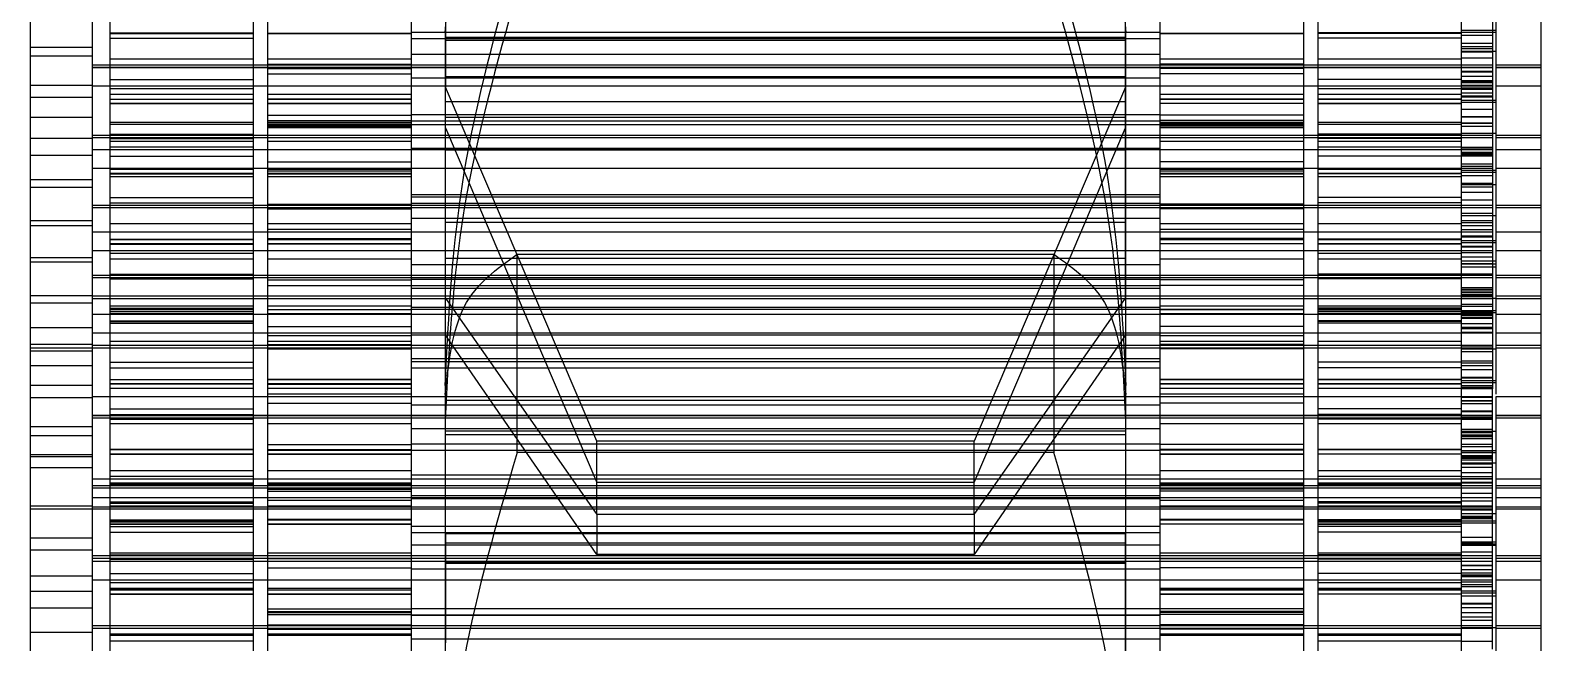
# Model space of a CAD drawing. Header units: metres. Extents: x 0 to 63075, y 0 to 44550.
# Drawn here: x 37252.03 to 37268.03, y 17367.17 to 17373.66 of the extents above; entities that cross this region are included whole.
import ezdxf

# ---------------------------------------------------------------- set-up
doc = ezdxf.new("R2010")
doc.units = ezdxf.units.M
doc.header["$LTSCALE"] = 75
doc.linetypes.add('HIDDEN2', pattern=[4.7625, 3.175, -1.5875])
doc.layers.add('SDM', color=7, linetype='Continuous')
doc.layers.add('ST1', color=7, linetype='HIDDEN2')

# ---------------------------------------------------------------- blocks, each defined once
blk = doc.blocks.new('A$C542b401d')
at = {"layer": 'ST1'}
for p, q in [((75.511, 1437.55), (75.511, 1429.724)), ((75.843, 1434.456), (75.843, 1430.542)), ((77.363, 1434.456), (77.363, 1430.542)), ((77.515, 1434.427), (77.515, 1426.601)), ((79.035, 1434.427), (79.035, 1426.601)), ((86.965, 1434.502), (86.965, 1426.601)), ((88.485, 1434.427), (88.485, 1426.601)), ((88.637, 1434.456), (88.637, 1430.542)), ((90.157, 1434.456), (90.157, 1430.542)), ((75.474, 1430.676), (75.474, 1434.366)), ((79.4, 1432.919), (79.4, 1434.033)), ((86.6, 1434.033), (86.6, 1432.919)), ((90.341, 1430.122), (90.341, 1433.999)), ((91, 1433.999), (91, 1430.122)), ((75, 1433.658), (75, 1430.676)), ((75.474, 1433.52), (75.843, 1433.52)), ((75.843, 1433.502), (75.474, 1433.502)), ((75.511, 1433.465), (75.843, 1433.465)), ((75.843, 1433.495), (77.363, 1433.495)), ((77.363, 1433.491), (75.843, 1433.491)), ((75.843, 1433.487), (77.363, 1433.487)), ((79.035, 1433.491), (77.515, 1433.491)), ((77.515, 1433.483), (79.035, 1433.483)), ((86.965, 1433.501), (79.035, 1433.501)), ((79.395, 1429.391), (79.395, 1433.495)), ((86.605, 1433.449), (79.395, 1433.449)), ((86.605, 1433.495), (86.605, 1429.391)), ((88.485, 1433.491), (86.965, 1433.491)), ((86.965, 1433.483), (88.485, 1433.483)), ((90.157, 1433.495), (88.637, 1433.495)), ((90.157, 1433.491), (88.637, 1433.491)), ((90.157, 1433.487), (88.637, 1433.487)), ((75.474, 1433.298), (75.843, 1433.298)), ((75.843, 1433.385), (75.511, 1433.385)), ((75.511, 1433.344), (75.843, 1433.344)), ((75.843, 1433.327), (75.511, 1433.327)), ((75.511, 1433.289), (75.843, 1433.289)), ((75.843, 1433.436), (77.363, 1433.436)), ((79.035, 1433.43), (86.965, 1433.43)), ((86.605, 1433.417), (79.395, 1433.417)), ((90.157, 1433.436), (88.637, 1433.436)), ((90.341, 1433.34), (91, 1433.34)), ((75, 1433.151), (75.474, 1433.151)), ((75.474, 1433.13), (75, 1433.13)), ((75.474, 1433.128), (75, 1433.128)), ((75.511, 1433.225), (75.843, 1433.225)), ((75.511, 1433.151), (77.363, 1433.151)), ((77.363, 1433.13), (75.511, 1433.13)), ((77.363, 1433.128), (75.511, 1433.128)), ((75.843, 1433.214), (77.363, 1433.214)), ((75.843, 1433.151), (90.341, 1433.151)), ((90.341, 1433.13), (75.843, 1433.13)), ((90.341, 1433.128), (75.843, 1433.128)), ((77.515, 1433.214), (79.035, 1433.214)), ((77.515, 1433.163), (79.035, 1433.163)), ((77.515, 1433.155), (79.035, 1433.155)), ((77.515, 1433.151), (79.035, 1433.151)), ((79.035, 1433.13), (77.515, 1433.13)), ((79.035, 1433.128), (77.515, 1433.128)), ((79.035, 1433.263), (86.965, 1433.263)), ((79.035, 1433.151), (86.965, 1433.151)), ((86.965, 1433.13), (79.035, 1433.13)), ((86.965, 1433.128), (79.035, 1433.128)), ((86.965, 1433.214), (88.485, 1433.214)), ((88.485, 1433.163), (86.965, 1433.163)), ((86.965, 1433.155), (88.485, 1433.155)), ((86.965, 1433.151), (88.485, 1433.151)), ((88.485, 1433.13), (86.965, 1433.13)), ((88.485, 1433.128), (86.965, 1433.128)), ((88.637, 1433.214), (90.157, 1433.214)), ((88.637, 1433.151), (90.157, 1433.151)), ((90.157, 1433.13), (88.637, 1433.13)), ((90.157, 1433.128), (88.637, 1433.128)), ((90.341, 1433.247), (91, 1433.247)), ((75.511, 1433.085), (75.843, 1433.085)), ((75.511, 1433.079), (75.843, 1433.079)), ((75.511, 1433.03), (75.843, 1433.03)), ((75.843, 1432.99), (75.511, 1432.99)), ((75.511, 1432.974), (75.843, 1432.974)), ((75.511, 1432.966), (75.843, 1432.966)), ((75.843, 1433), (77.363, 1433)), ((77.515, 1433.116), (79.035, 1433.116)), ((77.515, 1433.059), (79.035, 1433.059)), ((86.965, 1433.016), (79.035, 1433.016)), ((79.395, 1433.027), (86.605, 1433.027)), ((88.485, 1433.116), (86.965, 1433.116)), ((88.485, 1433.059), (86.965, 1433.059)), ((90.157, 1433), (88.637, 1433)), ((75, 1432.929), (75.474, 1432.929)), ((75.511, 1432.935), (75.843, 1432.935)), ((75.511, 1432.929), (75.843, 1432.929)), ((75.511, 1432.929), (77.363, 1432.929)), ((75.511, 1432.908), (75.843, 1432.908)), ((75.511, 1432.894), (75.843, 1432.894)), ((75.511, 1432.854), (75.843, 1432.854)), ((75.511, 1432.822), (75.843, 1432.822)), ((75.511, 1432.814), (75.843, 1432.814)), ((75.843, 1432.929), (90.341, 1432.929)), ((77.363, 1432.904), (75.843, 1432.904)), ((77.363, 1432.845), (75.843, 1432.845)), ((77.515, 1432.929), (79.035, 1432.929)), ((79.035, 1432.845), (77.515, 1432.845)), ((79.035, 1432.929), (86.965, 1432.929)), ((79.4, 1432.919), (81, 1429.169)), ((79.4, 1430.682), (79.4, 1432.919)), ((85, 1429.169), (86.6, 1432.919)), ((86.6, 1430.682), (86.6, 1432.919)), ((86.965, 1432.929), (88.485, 1432.929)), ((88.485, 1432.845), (86.965, 1432.845)), ((88.637, 1432.929), (90.157, 1432.929)), ((90.157, 1432.904), (88.637, 1432.904)), ((90.157, 1432.845), (88.637, 1432.845)), ((91, 1432.939), (90.341, 1432.939)), ((91, 1432.812), (90.341, 1432.812)), ((75.474, 1432.777), (75.843, 1432.777)), ((75.843, 1432.761), (75.474, 1432.761)), ((75.843, 1432.759), (75.474, 1432.759)), ((75.511, 1432.683), (75.843, 1432.683)), ((75.511, 1432.682), (75.843, 1432.682)), ((75.843, 1432.792), (77.363, 1432.792)), ((75.843, 1432.788), (77.363, 1432.788)), ((77.363, 1432.748), (75.843, 1432.748)), ((75.843, 1432.741), (77.363, 1432.741)), ((79.035, 1432.796), (77.515, 1432.796)), ((77.515, 1432.788), (79.035, 1432.788)), ((79.035, 1432.748), (77.515, 1432.748)), ((77.515, 1432.744), (79.035, 1432.744)), ((79.395, 1432.762), (86.605, 1432.762)), ((88.485, 1432.796), (86.965, 1432.796)), ((86.965, 1432.788), (88.485, 1432.788)), ((88.485, 1432.748), (86.965, 1432.748)), ((88.485, 1432.744), (86.965, 1432.744)), ((90.157, 1432.792), (88.637, 1432.792)), ((88.637, 1432.788), (90.157, 1432.788)), ((90.157, 1432.748), (88.637, 1432.748)), ((88.637, 1432.741), (90.157, 1432.741)), ((75.843, 1432.608), (75.511, 1432.608)), ((75.511, 1432.602), (75.843, 1432.602)), ((75.511, 1432.536), (75.843, 1432.536)), ((75.511, 1432.533), (75.843, 1432.533)), ((75.843, 1432.504), (75.511, 1432.504)), ((77.363, 1432.548), (75.843, 1432.548)), ((77.363, 1432.526), (75.843, 1432.526)), ((77.515, 1432.623), (79.035, 1432.623)), ((77.515, 1432.564), (79.035, 1432.564)), ((79.035, 1432.548), (77.515, 1432.548)), ((77.515, 1432.529), (79.035, 1432.529)), ((79.035, 1432.526), (77.515, 1432.526)), ((77.515, 1432.509), (79.035, 1432.509)), ((77.515, 1432.507), (79.035, 1432.507)), ((77.515, 1432.487), (79.035, 1432.487)), ((86.965, 1432.629), (79.035, 1432.629)), ((79.035, 1432.558), (86.965, 1432.558)), ((79.035, 1432.521), (86.965, 1432.521)), ((86.6, 1432.602), (79.4, 1432.602)), ((81, 1428.73), (79.4, 1432.486)), ((86.6, 1432.486), (85, 1428.73)), ((88.485, 1432.623), (86.965, 1432.623)), ((88.485, 1432.564), (86.965, 1432.564)), ((88.485, 1432.548), (86.965, 1432.548)), ((88.485, 1432.529), (86.965, 1432.529)), ((88.485, 1432.526), (86.965, 1432.526)), ((86.965, 1432.509), (88.485, 1432.509)), ((88.485, 1432.507), (86.965, 1432.507)), ((86.965, 1432.487), (88.485, 1432.487)), ((90.157, 1432.548), (88.637, 1432.548)), ((90.157, 1432.526), (88.637, 1432.526)), ((90.341, 1432.597), (91, 1432.597)), ((75, 1432.408), (75.474, 1432.408)), ((75.474, 1432.386), (75, 1432.386)), ((75.474, 1432.426), (75.843, 1432.426)), ((75.511, 1432.408), (77.363, 1432.408)), ((77.363, 1432.386), (75.511, 1432.386)), ((75.843, 1432.421), (77.363, 1432.421)), ((75.843, 1432.408), (90.341, 1432.408)), ((90.341, 1432.386), (75.843, 1432.386)), ((75.843, 1432.373), (77.363, 1432.373)), ((75.843, 1432.342), (77.363, 1432.342)), ((77.515, 1432.408), (79.035, 1432.408)), ((79.035, 1432.386), (77.515, 1432.386)), ((77.515, 1432.342), (79.035, 1432.342)), ((79.035, 1432.408), (86.965, 1432.408)), ((86.965, 1432.386), (79.035, 1432.386)), ((86.965, 1432.408), (88.485, 1432.408)), ((88.485, 1432.386), (86.965, 1432.386)), ((86.965, 1432.342), (88.485, 1432.342)), ((90.157, 1432.421), (88.637, 1432.421)), ((88.637, 1432.408), (90.157, 1432.408)), ((90.157, 1432.386), (88.637, 1432.386)), ((90.157, 1432.373), (88.637, 1432.373)), ((88.637, 1432.342), (90.157, 1432.342)), ((90.341, 1432.375), (91, 1432.375)), ((75.474, 1432.258), (75, 1432.258)), ((75.511, 1432.279), (75.843, 1432.279)), ((75.511, 1432.261), (75.843, 1432.261)), ((75.511, 1432.258), (75.843, 1432.258)), ((77.363, 1432.258), (75.511, 1432.258)), ((75.511, 1432.226), (75.843, 1432.226)), ((75.843, 1432.221), (75.511, 1432.221)), ((75.511, 1432.213), (75.843, 1432.213)), ((75.511, 1432.203), (75.843, 1432.203)), ((75.511, 1432.192), (75.843, 1432.192)), ((75.511, 1432.186), (75.843, 1432.186)), ((75.843, 1432.283), (77.363, 1432.283)), ((90.341, 1432.258), (75.843, 1432.258)), ((75.843, 1432.187), (77.363, 1432.187)), ((79.035, 1432.258), (77.515, 1432.258)), ((86.965, 1432.273), (79.035, 1432.273)), ((86.965, 1432.258), (79.035, 1432.258)), ((86.6, 1432.254), (79.4, 1432.254)), ((88.485, 1432.258), (86.965, 1432.258)), ((88.637, 1432.283), (90.157, 1432.283)), ((90.157, 1432.258), (88.637, 1432.258)), ((90.157, 1432.187), (88.637, 1432.187)), ((91, 1432.197), (90.341, 1432.197)), ((75, 1432.057), (75.474, 1432.057)), ((75.474, 1432.035), (75.843, 1432.035)), ((75.843, 1432.017), (75.474, 1432.017)), ((75.511, 1432.102), (75.843, 1432.102)), ((75.511, 1432.102), (75.843, 1432.102)), ((75.511, 1432.079), (75.843, 1432.079)), ((75.511, 1432.057), (77.363, 1432.057)), ((75.843, 1432.057), (90.341, 1432.057)), ((77.363, 1432.053), (75.843, 1432.053)), ((75.843, 1432.046), (77.363, 1432.046)), ((77.363, 1432.006), (75.843, 1432.006)), ((75.843, 1432.002), (77.363, 1432.002)), ((77.515, 1432.128), (79.035, 1432.128)), ((77.515, 1432.057), (79.035, 1432.057)), ((77.515, 1432.05), (79.035, 1432.05)), ((77.515, 1432.046), (79.035, 1432.046)), ((79.035, 1432.032), (77.515, 1432.032)), ((79.035, 1432.006), (77.515, 1432.006)), ((79.035, 1432.057), (86.965, 1432.057)), ((88.485, 1432.128), (86.965, 1432.128)), ((86.965, 1432.057), (88.485, 1432.057)), ((88.485, 1432.05), (86.965, 1432.05)), ((86.965, 1432.046), (88.485, 1432.046)), ((88.485, 1432.032), (86.965, 1432.032)), ((88.485, 1432.006), (86.965, 1432.006)), ((88.637, 1432.057), (90.157, 1432.057)), ((90.157, 1432.053), (88.637, 1432.053)), ((88.637, 1432.046), (90.157, 1432.046)), ((90.157, 1432.006), (88.637, 1432.006)), ((90.157, 1432.002), (88.637, 1432.002)), ((75.843, 1431.889), (75.474, 1431.889)), ((75.511, 1431.98), (75.843, 1431.98)), ((75.843, 1431.9), (75.511, 1431.9)), ((75.511, 1431.86), (75.843, 1431.86)), ((75.511, 1431.859), (75.843, 1431.859)), ((77.363, 1431.973), (75.843, 1431.973)), ((77.515, 1431.998), (79.035, 1431.998)), ((79.035, 1431.973), (77.515, 1431.973)), ((86.965, 1431.998), (88.485, 1431.998)), ((88.485, 1431.973), (86.965, 1431.973)), ((90.157, 1431.973), (88.637, 1431.973)), ((91, 1431.94), (90.341, 1431.94)), ((90.341, 1431.855), (91, 1431.855)), ((75.511, 1431.804), (75.843, 1431.804)), ((75.511, 1431.72), (75.843, 1431.72)), ((75.843, 1431.751), (77.363, 1431.751)), ((75.843, 1431.692), (77.363, 1431.692)), ((79.035, 1431.778), (86.965, 1431.778)), ((86.965, 1431.757), (79.035, 1431.757)), ((79.035, 1431.686), (86.965, 1431.686)), ((90.157, 1431.751), (88.637, 1431.751)), ((90.157, 1431.692), (88.637, 1431.692)), ((75, 1431.666), (75.474, 1431.666)), ((75.474, 1431.643), (75, 1431.643)), ((75.474, 1431.554), (75.843, 1431.554)), ((75.511, 1431.666), (77.363, 1431.666)), ((77.363, 1431.643), (75.511, 1431.643)), ((75.843, 1431.583), (75.511, 1431.583)), ((75.843, 1431.666), (90.341, 1431.666)), ((90.341, 1431.643), (75.843, 1431.643)), ((77.515, 1431.678), (79.035, 1431.678)), ((77.515, 1431.666), (79.035, 1431.666)), ((79.035, 1431.643), (77.515, 1431.643)), ((77.515, 1431.631), (79.035, 1431.631)), ((79.035, 1431.666), (86.965, 1431.666)), ((86.965, 1431.643), (79.035, 1431.643)), ((86.965, 1431.531), (79.035, 1431.531)), ((88.485, 1431.678), (86.965, 1431.678)), ((86.965, 1431.666), (88.485, 1431.666)), ((88.485, 1431.643), (86.965, 1431.643)), ((88.485, 1431.631), (86.965, 1431.631)), ((88.637, 1431.666), (90.157, 1431.666)), ((90.157, 1431.643), (88.637, 1431.643)), ((75.474, 1431.386), (75, 1431.386)), ((75.843, 1431.505), (75.511, 1431.505)), ((75.511, 1431.481), (75.843, 1431.481)), ((75.511, 1431.45), (75.843, 1431.45)), ((75.511, 1431.409), (75.843, 1431.409)), ((77.363, 1431.386), (75.511, 1431.386)), ((75.843, 1431.47), (77.363, 1431.47)), ((90.341, 1431.386), (75.843, 1431.386)), ((77.515, 1431.47), (79.035, 1431.47)), ((77.515, 1431.41), (79.035, 1431.41)), ((79.035, 1431.386), (77.515, 1431.386)), ((86.965, 1431.386), (79.035, 1431.386)), ((79.4, 1431.485), (86.6, 1431.485)), ((86.965, 1431.47), (88.485, 1431.47)), ((86.965, 1431.41), (88.485, 1431.41)), ((88.485, 1431.386), (86.965, 1431.386)), ((88.637, 1431.47), (90.157, 1431.47)), ((90.157, 1431.386), (88.637, 1431.386)), ((90.341, 1431.503), (91, 1431.503)), ((91, 1431.454), (90.341, 1431.454)), ((75.474, 1431.292), (75.843, 1431.292)), ((75.843, 1431.274), (75.474, 1431.274)), ((75.511, 1431.341), (75.843, 1431.341)), ((75.511, 1431.335), (75.843, 1431.335)), ((75.511, 1431.329), (75.843, 1431.329)), ((75.511, 1431.23), (75.843, 1431.23)), ((75.511, 1431.222), (75.843, 1431.222)), ((75.843, 1431.307), (77.363, 1431.307)), ((75.843, 1431.303), (77.363, 1431.303)), ((77.363, 1431.263), (75.843, 1431.263)), ((75.843, 1431.256), (77.363, 1431.256)), ((75.843, 1431.255), (77.363, 1431.255)), ((77.515, 1431.315), (79.035, 1431.315)), ((79.035, 1431.311), (77.515, 1431.311)), ((77.515, 1431.303), (79.035, 1431.303)), ((79.035, 1431.263), (77.515, 1431.263)), ((77.515, 1431.259), (79.035, 1431.259)), ((88.485, 1431.315), (86.965, 1431.315)), ((88.485, 1431.311), (86.965, 1431.311)), ((86.965, 1431.303), (88.485, 1431.303)), ((88.485, 1431.263), (86.965, 1431.263)), ((88.485, 1431.259), (86.965, 1431.259)), ((90.157, 1431.307), (88.637, 1431.307)), ((88.637, 1431.303), (90.157, 1431.303)), ((90.157, 1431.263), (88.637, 1431.263)), ((88.637, 1431.256), (90.157, 1431.256)), ((90.157, 1431.255), (88.637, 1431.255)), ((75, 1431.185), (75.474, 1431.185)), ((75.474, 1431.075), (75.843, 1431.075)), ((75.474, 1431.045), (75.843, 1431.045)), ((75.511, 1431.185), (75.843, 1431.185)), ((75.511, 1431.185), (77.363, 1431.185)), ((75.511, 1431.164), (75.843, 1431.164)), ((75.843, 1431.123), (75.511, 1431.123)), ((75.511, 1431.117), (75.843, 1431.117)), ((75.511, 1431.048), (75.843, 1431.048)), ((75.843, 1431.185), (90.341, 1431.185)), ((77.363, 1431.16), (75.843, 1431.16)), ((77.363, 1431.101), (75.843, 1431.101)), ((77.515, 1431.185), (79.035, 1431.185)), ((79.035, 1431.101), (77.515, 1431.101)), ((79.035, 1431.185), (86.965, 1431.185)), ((79.4, 1431.105), (86.6, 1431.105)), ((80.157, 1431.148), (80.157, 1429.047)), ((85.843, 1431.148), (80.157, 1431.148)), ((85.843, 1429.047), (85.843, 1431.148)), ((86.965, 1431.185), (88.485, 1431.185)), ((88.485, 1431.101), (86.965, 1431.101)), ((88.637, 1431.185), (90.157, 1431.185)), ((90.157, 1431.16), (88.637, 1431.16)), ((90.157, 1431.101), (88.637, 1431.101)), ((90.341, 1431.112), (91, 1431.112)), ((91, 1431.068), (90.341, 1431.068)), ((75, 1430.923), (75.474, 1430.923)), ((75.474, 1430.901), (75, 1430.901)), ((75.843, 1431.017), (75.474, 1431.017)), ((75.511, 1430.939), (75.843, 1430.939)), ((75.511, 1430.938), (75.843, 1430.938)), ((75.511, 1430.923), (77.363, 1430.923)), ((77.363, 1430.901), (75.511, 1430.901)), ((75.843, 1430.936), (77.363, 1430.936)), ((75.843, 1430.923), (90.341, 1430.923)), ((90.341, 1430.901), (75.843, 1430.901)), ((75.843, 1430.888), (77.363, 1430.888)), ((77.515, 1430.923), (79.035, 1430.923)), ((79.035, 1430.901), (77.515, 1430.901)), ((79.035, 1431.036), (86.965, 1431.036)), ((79.035, 1430.923), (86.965, 1430.923)), ((86.965, 1430.901), (79.035, 1430.901)), ((86.965, 1430.885), (79.035, 1430.885)), ((86.965, 1430.923), (88.485, 1430.923)), ((88.485, 1430.901), (86.965, 1430.901)), ((90.157, 1430.936), (88.637, 1430.936)), ((88.637, 1430.923), (90.157, 1430.923)), ((90.157, 1430.901), (88.637, 1430.901)), ((90.157, 1430.888), (88.637, 1430.888)), ((75.511, 1430.792), (75.843, 1430.792)), ((75.511, 1430.776), (75.843, 1430.776)), ((75.843, 1430.76), (75.511, 1430.76)), ((75.511, 1430.741), (75.843, 1430.741)), ((77.515, 1430.879), (79.035, 1430.879)), ((77.515, 1430.819), (79.035, 1430.819)), ((79.035, 1430.814), (86.965, 1430.814)), ((86.965, 1430.788), (79.035, 1430.788)), ((88.485, 1430.879), (86.965, 1430.879)), ((88.485, 1430.819), (86.965, 1430.819)), ((75, 1430.706), (75.474, 1430.706)), ((75, 1430.676), (75, 1430.514)), ((75, 1430.676), (75.474, 1430.676)), ((75.474, 1430.681), (75.843, 1430.681)), ((75.474, 1430.514), (75.474, 1430.676)), ((75.511, 1430.718), (75.843, 1430.718)), ((75.511, 1430.707), (75.843, 1430.707)), ((75.511, 1430.707), (75.843, 1430.707)), ((75.511, 1430.701), (75.843, 1430.701)), ((75.511, 1430.676), (77.363, 1430.676)), ((75.511, 1430.617), (75.843, 1430.617)), ((75.511, 1430.594), (75.843, 1430.594)), ((75.843, 1430.706), (77.363, 1430.706)), ((75.843, 1430.706), (90.341, 1430.706)), ((75.843, 1430.676), (90.341, 1430.676)), ((75.843, 1430.598), (77.363, 1430.598)), ((75.843, 1430.577), (77.363, 1430.577)), ((77.363, 1430.568), (75.843, 1430.568)), ((75.843, 1430.561), (77.363, 1430.561)), ((77.515, 1430.706), (79.035, 1430.706)), ((77.515, 1430.676), (79.035, 1430.676)), ((77.515, 1430.598), (79.035, 1430.598)), ((77.515, 1430.565), (79.035, 1430.565)), ((77.515, 1430.561), (79.035, 1430.561)), ((79.035, 1430.706), (86.965, 1430.706)), ((79.035, 1430.676), (86.965, 1430.676)), ((86.965, 1430.588), (79.035, 1430.588)), ((86.965, 1430.566), (79.035, 1430.566)), ((81, 1428.392), (79.4, 1430.682)), ((79.4, 1430.682), (79.4, 1428.186)), ((86.6, 1430.682), (85, 1428.392)), ((86.6, 1428.186), (86.6, 1430.682)), ((86.965, 1430.706), (88.485, 1430.706)), ((86.965, 1430.676), (88.485, 1430.676)), ((86.965, 1430.598), (88.485, 1430.598)), ((88.485, 1430.565), (86.965, 1430.565)), ((86.965, 1430.561), (88.485, 1430.561)), ((88.637, 1430.706), (90.157, 1430.706)), ((88.637, 1430.676), (90.157, 1430.676)), ((88.637, 1430.598), (90.157, 1430.598)), ((90.157, 1430.577), (88.637, 1430.577)), ((90.157, 1430.568), (88.637, 1430.568)), ((88.637, 1430.561), (90.157, 1430.561)), ((91, 1430.712), (90.341, 1430.712)), ((90.341, 1430.631), (91, 1430.631)), ((75, 1430.514), (75, 1429.642)), ((75.474, 1430.514), (75, 1430.514)), ((75.474, 1430.55), (75.843, 1430.55)), ((75.843, 1430.532), (75.474, 1430.532)), ((75.474, 1429.668), (75.474, 1430.514)), ((75.511, 1430.535), (75.843, 1430.535)), ((75.511, 1430.514), (75.843, 1430.514)), ((77.363, 1430.514), (75.511, 1430.514)), ((75.511, 1430.495), (75.843, 1430.495)), ((75.843, 1430.477), (75.511, 1430.477)), ((75.511, 1430.468), (75.843, 1430.468)), ((75.843, 1430.415), (75.511, 1430.415)), ((75.843, 1430.542), (77.363, 1430.542)), ((75.843, 1430.542), (75.843, 1426.601)), ((75.843, 1430.538), (77.363, 1430.538)), ((77.363, 1430.521), (75.843, 1430.521)), ((75.843, 1430.517), (77.363, 1430.517)), ((90.341, 1430.514), (75.843, 1430.514)), ((75.843, 1430.443), (77.363, 1430.443)), ((75.843, 1430.437), (77.363, 1430.437)), ((75.843, 1430.419), (77.363, 1430.419)), ((77.363, 1430.542), (77.363, 1426.601)), ((79.035, 1430.521), (77.515, 1430.521)), ((79.035, 1430.514), (77.515, 1430.514)), ((77.515, 1430.513), (79.035, 1430.513)), ((86.965, 1430.514), (79.035, 1430.514)), ((88.485, 1430.521), (86.965, 1430.521)), ((88.485, 1430.514), (86.965, 1430.514)), ((86.965, 1430.513), (88.485, 1430.513)), ((90.157, 1430.542), (88.637, 1430.542)), ((88.637, 1430.542), (88.637, 1426.601)), ((88.637, 1430.538), (90.157, 1430.538)), ((90.157, 1430.521), (88.637, 1430.521)), ((90.157, 1430.517), (88.637, 1430.517)), ((90.157, 1430.514), (88.637, 1430.514)), ((90.157, 1430.443), (88.637, 1430.443)), ((90.157, 1430.437), (88.637, 1430.437)), ((90.157, 1430.419), (88.637, 1430.419)), ((90.157, 1430.542), (90.157, 1426.601)), ((75, 1430.312), (75.474, 1430.312)), ((75.511, 1430.374), (75.843, 1430.374)), ((75.511, 1430.358), (75.843, 1430.358)), ((75.511, 1430.319), (75.843, 1430.319)), ((75.511, 1430.312), (77.363, 1430.312)), ((75.843, 1430.312), (90.341, 1430.312)), ((77.515, 1430.383), (79.035, 1430.383)), ((77.515, 1430.312), (79.035, 1430.312)), ((79.035, 1430.288), (77.515, 1430.288)), ((79.035, 1430.312), (86.965, 1430.312)), ((79.035, 1430.293), (86.965, 1430.293)), ((79.4, 1430.292), (81, 1427.968)), ((85, 1427.968), (86.6, 1430.292)), ((88.485, 1430.383), (86.965, 1430.383)), ((86.965, 1430.312), (88.485, 1430.312)), ((88.485, 1430.288), (86.965, 1430.288)), ((88.637, 1430.312), (90.157, 1430.312)), ((90.341, 1430.37), (91, 1430.37)), ((75, 1430.181), (75.474, 1430.181)), ((75.474, 1430.158), (75, 1430.158)), ((75.843, 1430.145), (75.474, 1430.145)), ((75.511, 1430.181), (77.363, 1430.181)), ((75.843, 1430.18), (75.511, 1430.18)), ((75.843, 1430.158), (75.511, 1430.158)), ((77.363, 1430.158), (75.511, 1430.158)), ((75.511, 1430.116), (75.843, 1430.116)), ((77.363, 1430.228), (75.843, 1430.228)), ((75.843, 1430.181), (90.341, 1430.181)), ((90.341, 1430.158), (75.843, 1430.158)), ((79.035, 1430.228), (77.515, 1430.228)), ((77.515, 1430.193), (79.035, 1430.193)), ((77.515, 1430.181), (79.035, 1430.181)), ((79.035, 1430.158), (77.515, 1430.158)), ((77.515, 1430.146), (79.035, 1430.146)), ((79.035, 1430.181), (86.965, 1430.181)), ((86.965, 1430.158), (79.035, 1430.158)), ((88.485, 1430.228), (86.965, 1430.228)), ((88.485, 1430.193), (86.965, 1430.193)), ((86.965, 1430.181), (88.485, 1430.181)), ((88.485, 1430.158), (86.965, 1430.158)), ((88.485, 1430.146), (86.965, 1430.146)), ((90.157, 1430.228), (88.637, 1430.228)), ((88.637, 1430.181), (90.157, 1430.181)), ((90.157, 1430.158), (88.637, 1430.158)), ((91, 1430.195), (90.341, 1430.195)), ((90.341, 1430.153), (91, 1430.153)), ((90.341, 1429.323), (90.341, 1430.122)), ((90.341, 1430.122), (91, 1430.122)), ((91, 1430.122), (91, 1429.323)), ((75.843, 1430.02), (75.511, 1430.02)), ((75.511, 1430.015), (75.843, 1430.015)), ((75.511, 1429.994), (75.843, 1429.994)), ((75.511, 1429.965), (75.843, 1429.965)), ((75.511, 1429.924), (75.843, 1429.924)), ((75.843, 1430.007), (77.363, 1430.007)), ((75.843, 1429.947), (77.363, 1429.947)), ((86.965, 1430.046), (79.035, 1430.046)), ((86.965, 1430.013), (79.035, 1430.013)), ((79.035, 1429.942), (86.965, 1429.942)), ((90.157, 1430.007), (88.637, 1430.007)), ((90.157, 1429.947), (88.637, 1429.947)), ((91, 1429.969), (90.341, 1429.969)), ((75.474, 1429.809), (75.843, 1429.809)), ((75.474, 1429.807), (75.843, 1429.807)), ((75.843, 1429.789), (75.474, 1429.789)), ((75.511, 1429.844), (75.843, 1429.844)), ((75.843, 1429.838), (75.511, 1429.838)), ((75.843, 1429.822), (77.363, 1429.822)), ((75.843, 1429.818), (77.363, 1429.818)), ((77.363, 1429.778), (75.843, 1429.778)), ((75.843, 1429.771), (77.363, 1429.771)), ((79.035, 1429.826), (77.515, 1429.826)), ((77.515, 1429.818), (79.035, 1429.818)), ((79.035, 1429.778), (77.515, 1429.778)), ((77.515, 1429.774), (79.035, 1429.774)), ((88.485, 1429.826), (86.965, 1429.826)), ((86.965, 1429.818), (88.485, 1429.818)), ((88.485, 1429.778), (86.965, 1429.778)), ((88.485, 1429.774), (86.965, 1429.774)), ((90.157, 1429.822), (88.637, 1429.822)), ((88.637, 1429.818), (90.157, 1429.818)), ((90.157, 1429.778), (88.637, 1429.778)), ((88.637, 1429.771), (90.157, 1429.771)), ((75, 1429.642), (75, 1428.77)), ((75.474, 1429.642), (75, 1429.642)), ((75.474, 1428.77), (75.474, 1429.642)), ((75.511, 1429.756), (75.843, 1429.756)), ((75.511, 1429.737), (75.843, 1429.737)), ((75.511, 1429.724), (75.843, 1429.724)), ((75.511, 1428.969), (75.511, 1429.724)), ((77.363, 1429.642), (75.511, 1429.642)), ((75.843, 1429.638), (75.511, 1429.638)), ((75.511, 1429.632), (75.843, 1429.632)), ((75.843, 1429.726), (77.363, 1429.726)), ((90.341, 1429.642), (75.843, 1429.642)), ((77.515, 1429.726), (79.035, 1429.726)), ((77.515, 1429.666), (79.035, 1429.666)), ((79.035, 1429.642), (77.515, 1429.642)), ((86.965, 1429.642), (79.035, 1429.642)), ((86.605, 1429.641), (79.395, 1429.641)), ((86.605, 1429.603), (79.395, 1429.603)), ((86.605, 1429.662), (86.605, 1429.603)), ((86.965, 1429.726), (88.485, 1429.726)), ((86.965, 1429.666), (88.485, 1429.666)), ((88.485, 1429.642), (86.965, 1429.642)), ((88.637, 1429.726), (90.157, 1429.726)), ((90.157, 1429.642), (88.637, 1429.642)), ((90.341, 1429.759), (91, 1429.759)), ((90.341, 1429.627), (91, 1429.627)), ((75, 1429.44), (75.474, 1429.44)), ((75.511, 1429.596), (75.843, 1429.596)), ((75.511, 1429.591), (75.843, 1429.591)), ((75.511, 1429.563), (75.843, 1429.563)), ((75.511, 1429.486), (75.843, 1429.486)), ((75.511, 1429.478), (75.843, 1429.478)), ((75.511, 1429.441), (75.843, 1429.441)), ((75.511, 1429.44), (77.363, 1429.44)), ((75.843, 1429.511), (77.363, 1429.511)), ((75.843, 1429.451), (77.363, 1429.451)), ((75.843, 1429.44), (90.341, 1429.44)), ((77.515, 1429.571), (79.035, 1429.571)), ((77.515, 1429.44), (79.035, 1429.44)), ((79.035, 1429.551), (86.965, 1429.551)), ((79.035, 1429.44), (86.965, 1429.44)), ((88.485, 1429.571), (86.965, 1429.571)), ((86.965, 1429.44), (88.485, 1429.44)), ((90.157, 1429.511), (88.637, 1429.511)), ((90.157, 1429.451), (88.637, 1429.451)), ((88.637, 1429.44), (90.157, 1429.44)), ((75, 1429.438), (75.474, 1429.438)), ((75.474, 1429.416), (75, 1429.416)), ((75.511, 1429.438), (77.363, 1429.438)), ((75.511, 1429.419), (75.843, 1429.419)), ((77.363, 1429.416), (75.511, 1429.416)), ((75.511, 1429.397), (75.843, 1429.397)), ((75.511, 1429.291), (75.843, 1429.291)), ((75.843, 1429.438), (90.341, 1429.438)), ((77.363, 1429.416), (75.843, 1429.416)), ((90.341, 1429.416), (75.843, 1429.416)), ((75.843, 1429.403), (77.363, 1429.403)), ((77.363, 1429.356), (75.843, 1429.356)), ((77.515, 1429.438), (79.035, 1429.438)), ((79.035, 1429.416), (77.515, 1429.416)), ((79.035, 1429.356), (77.515, 1429.356)), ((79.035, 1429.438), (86.965, 1429.438)), ((86.965, 1429.416), (79.035, 1429.416)), ((86.965, 1429.303), (79.035, 1429.303)), ((79.395, 1429.277), (79.395, 1429.391)), ((86.605, 1429.391), (86.605, 1429.277)), ((86.965, 1429.438), (88.485, 1429.438)), ((88.485, 1429.416), (86.965, 1429.416)), ((88.485, 1429.356), (86.965, 1429.356)), ((88.637, 1429.438), (90.157, 1429.438)), ((90.157, 1429.416), (88.637, 1429.416)), ((90.157, 1429.416), (88.637, 1429.416)), ((90.157, 1429.403), (88.637, 1429.403)), ((90.157, 1429.356), (88.637, 1429.356)), ((90.341, 1429.005), (90.341, 1429.323)), ((91, 1429.323), (90.341, 1429.323)), ((91, 1429.323), (91, 1429.005)), ((75.843, 1429.273), (75.474, 1429.273)), ((75.511, 1429.256), (75.843, 1429.256)), ((75.511, 1429.233), (75.843, 1429.233)), ((75.511, 1429.222), (75.843, 1429.222)), ((75.511, 1429.216), (75.843, 1429.216)), ((75.511, 1429.195), (75.843, 1429.195)), ((75.511, 1429.193), (75.843, 1429.193)), ((75.511, 1429.132), (75.843, 1429.132)), ((77.515, 1429.135), (79.035, 1429.135)), ((86.965, 1429.141), (79.035, 1429.141)), ((86.605, 1429.277), (79.395, 1429.277)), ((79.395, 1424.71), (79.395, 1429.277)), ((79.395, 1429.237), (86.605, 1429.237)), ((81, 1428.392), (81, 1429.169)), ((81, 1429.169), (85, 1429.169)), ((85, 1428.392), (85, 1429.169)), ((86.605, 1429.277), (86.605, 1424.71)), ((88.485, 1429.135), (86.965, 1429.135)), ((91, 1429.227), (90.341, 1429.227)), ((75.474, 1429.065), (75.843, 1429.065)), ((75.843, 1429.047), (75.474, 1429.047)), ((75.511, 1429.109), (75.843, 1429.109)), ((75.511, 1429.048), (75.843, 1429.048)), ((75.843, 1429.016), (75.511, 1429.016)), ((75.511, 1429.01), (75.843, 1429.01)), ((75.511, 1428.999), (75.843, 1428.999)), ((75.511, 1428.984), (75.843, 1428.984)), ((75.511, 1428.347), (75.511, 1428.969)), ((75.511, 1428.969), (75.843, 1428.969)), ((77.363, 1429.083), (75.843, 1429.083)), ((75.843, 1429.076), (77.363, 1429.076)), ((77.363, 1429.036), (75.843, 1429.036)), ((75.843, 1429.032), (77.363, 1429.032)), ((77.515, 1429.08), (79.035, 1429.08)), ((77.515, 1429.076), (79.035, 1429.076)), ((77.515, 1429.075), (79.035, 1429.075)), ((79.035, 1429.036), (77.515, 1429.036)), ((77.515, 1429.028), (79.035, 1429.028)), ((79.035, 1429.07), (86.965, 1429.07)), ((80.157, 1429.047), (85.843, 1429.047)), ((88.485, 1429.08), (86.965, 1429.08)), ((86.965, 1429.076), (88.485, 1429.076)), ((88.485, 1429.075), (86.965, 1429.075)), ((88.485, 1429.036), (86.965, 1429.036)), ((86.965, 1429.028), (88.485, 1429.028)), ((90.157, 1429.083), (88.637, 1429.083)), ((88.637, 1429.076), (90.157, 1429.076)), ((90.157, 1429.036), (88.637, 1429.036)), ((90.157, 1429.032), (88.637, 1429.032)), ((91, 1429.026), (90.341, 1429.026)), ((90.341, 1427.326), (90.341, 1429.005)), ((91, 1429.005), (90.341, 1429.005)), ((91, 1429.005), (91, 1427.326)), ((75.474, 1428.937), (75.843, 1428.937)), ((75.843, 1428.93), (75.511, 1428.93)), ((75.511, 1428.889), (75.843, 1428.889)), ((75.511, 1428.834), (75.843, 1428.834)), ((75.843, 1428.854), (77.363, 1428.854)), ((77.515, 1428.854), (79.035, 1428.854)), ((79.035, 1428.808), (86.965, 1428.808)), ((86.965, 1428.854), (88.485, 1428.854)), ((88.637, 1428.854), (90.157, 1428.854)), ((90.341, 1428.887), (91, 1428.887)), ((90.341, 1428.885), (91, 1428.885)), ((75, 1428.77), (75, 1428.451)), ((75.474, 1428.77), (75, 1428.77)), ((75, 1428.696), (75.474, 1428.696)), ((75.474, 1428.673), (75, 1428.673)), ((75.474, 1428.451), (75.474, 1428.77)), ((75.511, 1428.791), (75.843, 1428.791)), ((75.511, 1428.77), (75.843, 1428.77)), ((77.363, 1428.77), (75.511, 1428.77)), ((75.843, 1428.733), (75.511, 1428.733)), ((75.511, 1428.724), (75.843, 1428.724)), ((75.511, 1428.696), (77.363, 1428.696)), ((77.363, 1428.673), (75.511, 1428.673)), ((75.843, 1428.794), (77.363, 1428.794)), ((90.341, 1428.77), (75.843, 1428.77)), ((77.363, 1428.726), (75.843, 1428.726)), ((77.363, 1428.714), (75.843, 1428.714)), ((75.843, 1428.699), (77.363, 1428.699)), ((75.843, 1428.696), (90.341, 1428.696)), ((90.341, 1428.673), (75.843, 1428.673)), ((79.035, 1428.77), (77.515, 1428.77)), ((79.035, 1428.726), (77.515, 1428.726)), ((79.035, 1428.714), (77.515, 1428.714)), ((77.515, 1428.708), (79.035, 1428.708)), ((77.515, 1428.696), (79.035, 1428.696)), ((79.035, 1428.673), (77.515, 1428.673)), ((77.515, 1428.661), (79.035, 1428.661)), ((86.965, 1428.77), (79.035, 1428.77)), ((79.035, 1428.696), (86.965, 1428.696)), ((86.965, 1428.673), (79.035, 1428.673)), ((81, 1428.73), (85, 1428.73)), ((88.485, 1428.77), (86.965, 1428.77)), ((88.485, 1428.726), (86.965, 1428.726)), ((88.485, 1428.714), (86.965, 1428.714)), ((88.485, 1428.708), (86.965, 1428.708)), ((86.965, 1428.696), (88.485, 1428.696)), ((88.485, 1428.673), (86.965, 1428.673)), ((88.485, 1428.661), (86.965, 1428.661)), ((88.637, 1428.794), (90.157, 1428.794)), ((90.157, 1428.77), (88.637, 1428.77)), ((90.157, 1428.726), (88.637, 1428.726)), ((90.157, 1428.714), (88.637, 1428.714)), ((90.157, 1428.699), (88.637, 1428.699)), ((88.637, 1428.696), (90.157, 1428.696)), ((90.157, 1428.673), (88.637, 1428.673)), ((75, 1428.568), (75.474, 1428.568)), ((75.511, 1428.614), (75.843, 1428.614)), ((75.511, 1428.568), (77.363, 1428.568)), ((75.843, 1428.535), (75.511, 1428.535)), ((75.843, 1428.568), (90.341, 1428.568)), ((75.843, 1428.526), (77.363, 1428.526)), ((75.843, 1428.513), (77.363, 1428.513)), ((77.363, 1428.484), (75.843, 1428.484)), ((77.515, 1428.639), (79.035, 1428.639)), ((77.515, 1428.568), (79.035, 1428.568)), ((79.035, 1428.544), (77.515, 1428.544)), ((79.035, 1428.484), (77.515, 1428.484)), ((79.035, 1428.591), (86.965, 1428.591)), ((79.035, 1428.568), (86.965, 1428.568)), ((79.035, 1428.561), (86.965, 1428.561)), ((86.965, 1428.561), (79.035, 1428.561)), ((88.485, 1428.639), (86.965, 1428.639)), ((86.965, 1428.568), (88.485, 1428.568)), ((88.485, 1428.544), (86.965, 1428.544)), ((88.485, 1428.484), (86.965, 1428.484)), ((88.637, 1428.568), (90.157, 1428.568)), ((90.157, 1428.526), (88.637, 1428.526)), ((90.157, 1428.513), (88.637, 1428.513)), ((90.157, 1428.484), (88.637, 1428.484)), ((91, 1428.484), (90.341, 1428.484)), ((75.474, 1428.473), (75, 1428.473)), ((75, 1428.451), (75, 1427.16)), ((75.474, 1428.451), (75, 1428.451)), ((75.474, 1424.761), (75.474, 1428.451)), ((75.843, 1428.401), (75.474, 1428.401)), ((75.474, 1428.322), (75.843, 1428.322)), ((75.511, 1428.48), (75.843, 1428.48)), ((77.363, 1428.473), (75.511, 1428.473)), ((77.363, 1428.451), (75.511, 1428.451)), ((75.511, 1428.439), (75.843, 1428.439)), ((75.511, 1428.372), (75.843, 1428.372)), ((75.511, 1428.359), (75.843, 1428.359)), ((75.511, 1428.347), (75.843, 1428.347)), ((75.511, 1426.964), (75.511, 1428.347)), ((90.341, 1428.473), (75.843, 1428.473)), ((90.341, 1428.451), (75.843, 1428.451)), ((75.843, 1428.337), (77.363, 1428.337)), ((75.843, 1428.333), (77.363, 1428.333)), ((75.843, 1428.326), (77.363, 1428.326)), ((79.035, 1428.473), (77.515, 1428.473)), ((79.035, 1428.451), (77.515, 1428.451)), ((79.035, 1428.341), (77.515, 1428.341)), ((77.515, 1428.333), (79.035, 1428.333)), ((86.965, 1428.473), (79.035, 1428.473)), ((86.965, 1428.451), (79.035, 1428.451)), ((81, 1428.392), (85, 1428.392)), ((81, 1428.392), (81, 1427.968)), ((85, 1428.392), (85, 1427.968)), ((88.485, 1428.473), (86.965, 1428.473)), ((88.485, 1428.451), (86.965, 1428.451)), ((88.485, 1428.341), (86.965, 1428.341)), ((86.965, 1428.333), (88.485, 1428.333)), ((90.157, 1428.473), (88.637, 1428.473)), ((90.157, 1428.451), (88.637, 1428.451)), ((90.157, 1428.337), (88.637, 1428.337)), ((88.637, 1428.333), (90.157, 1428.333)), ((88.637, 1428.326), (90.157, 1428.326)), ((91, 1428.451), (90.341, 1428.451)), ((75.843, 1428.304), (75.474, 1428.304)), ((75.843, 1428.312), (77.363, 1428.312)), ((77.363, 1428.293), (75.843, 1428.293)), ((75.843, 1428.286), (77.363, 1428.286)), ((75.843, 1428.263), (77.363, 1428.263)), ((75.843, 1428.203), (77.363, 1428.203)), ((79.035, 1428.293), (77.515, 1428.293)), ((77.515, 1428.289), (79.035, 1428.289)), ((86.965, 1428.268), (79.035, 1428.268)), ((79.035, 1428.197), (86.965, 1428.197)), ((79.4, 1428.186), (86.6, 1428.186)), ((79.4, 1427.033), (79.4, 1428.186)), ((86.6, 1428.186), (86.6, 1427.033)), ((88.485, 1428.293), (86.965, 1428.293)), ((88.485, 1428.289), (86.965, 1428.289)), ((88.637, 1428.312), (90.157, 1428.312)), ((90.157, 1428.293), (88.637, 1428.293)), ((88.637, 1428.286), (90.157, 1428.286)), ((90.157, 1428.263), (88.637, 1428.263)), ((90.157, 1428.203), (88.637, 1428.203)), ((75.843, 1428.104), (75.474, 1428.104)), ((75.843, 1428.082), (75.474, 1428.082)), ((75.474, 1428.065), (75.843, 1428.065)), ((75.843, 1428.153), (75.511, 1428.153)), ((75.511, 1428.147), (75.843, 1428.147)), ((75.843, 1428.094), (75.511, 1428.094)), ((75.511, 1428.078), (75.843, 1428.078)), ((79.035, 1428.066), (86.965, 1428.066)), ((86.6, 1428.09), (79.4, 1428.09)), ((90.341, 1428.142), (91, 1428.142)), ((90.341, 1428.015), (91, 1428.015)), ((75, 1427.953), (75.474, 1427.953)), ((75.474, 1427.931), (75, 1427.931)), ((75.474, 1427.898), (75, 1427.898)), ((75.511, 1427.993), (75.843, 1427.993)), ((75.511, 1427.953), (77.363, 1427.953)), ((77.363, 1427.931), (75.511, 1427.931)), ((77.363, 1427.898), (75.511, 1427.898)), ((75.511, 1427.852), (75.843, 1427.852)), ((75.511, 1427.847), (75.843, 1427.847)), ((75.843, 1427.982), (77.363, 1427.982)), ((75.843, 1427.966), (77.363, 1427.966)), ((75.843, 1427.953), (90.341, 1427.953)), ((90.341, 1427.931), (75.843, 1427.931)), ((75.843, 1427.918), (77.363, 1427.918)), ((90.341, 1427.898), (75.843, 1427.898)), ((77.515, 1427.982), (79.035, 1427.982)), ((77.515, 1427.953), (79.035, 1427.953)), ((79.035, 1427.931), (77.515, 1427.931)), ((77.515, 1427.922), (79.035, 1427.922)), ((79.035, 1427.898), (77.515, 1427.898)), ((79.035, 1427.953), (86.965, 1427.953)), ((86.965, 1427.931), (79.035, 1427.931)), ((86.965, 1427.898), (79.035, 1427.898)), ((79.4, 1427.883), (86.6, 1427.883)), ((86.6, 1427.876), (79.4, 1427.876)), ((81, 1427.968), (85, 1427.968)), ((86.965, 1427.982), (88.485, 1427.982)), ((86.965, 1427.953), (88.485, 1427.953)), ((88.485, 1427.931), (86.965, 1427.931)), ((86.965, 1427.922), (88.485, 1427.922)), ((88.485, 1427.898), (86.965, 1427.898)), ((88.637, 1427.982), (90.157, 1427.982)), ((90.157, 1427.966), (88.637, 1427.966)), ((88.637, 1427.953), (90.157, 1427.953)), ((90.157, 1427.931), (88.637, 1427.931)), ((90.157, 1427.918), (88.637, 1427.918)), ((90.157, 1427.898), (88.637, 1427.898)), ((75, 1427.696), (75.474, 1427.696)), ((75.511, 1427.806), (75.843, 1427.806)), ((75.511, 1427.771), (75.843, 1427.771)), ((75.511, 1427.748), (75.843, 1427.748)), ((75.511, 1427.742), (75.843, 1427.742)), ((75.511, 1427.737), (75.843, 1427.737)), ((75.511, 1427.733), (75.843, 1427.733)), ((75.511, 1427.731), (75.843, 1427.731)), ((75.511, 1427.696), (75.843, 1427.696)), ((75.511, 1427.696), (77.363, 1427.696)), ((75.843, 1427.767), (77.363, 1427.767)), ((75.843, 1427.696), (90.341, 1427.696)), ((77.515, 1427.827), (79.035, 1427.827)), ((77.515, 1427.696), (79.035, 1427.696)), ((86.965, 1427.818), (79.035, 1427.818)), ((79.035, 1427.696), (86.965, 1427.696)), ((88.485, 1427.827), (86.965, 1427.827)), ((86.965, 1427.696), (88.485, 1427.696)), ((90.157, 1427.767), (88.637, 1427.767)), ((88.637, 1427.696), (90.157, 1427.696)), ((91, 1427.742), (90.341, 1427.742)), ((75.474, 1427.58), (75.843, 1427.58)), ((75.843, 1427.562), (75.474, 1427.562)), ((75.843, 1427.529), (75.474, 1427.529)), ((75.511, 1427.675), (75.843, 1427.675)), ((75.511, 1427.647), (75.843, 1427.647)), ((75.511, 1427.624), (75.843, 1427.624)), ((75.511, 1427.525), (75.843, 1427.525)), ((77.363, 1427.672), (75.843, 1427.672)), ((77.363, 1427.612), (75.843, 1427.612)), ((77.363, 1427.598), (75.843, 1427.598)), ((75.843, 1427.591), (77.363, 1427.591)), ((77.363, 1427.551), (75.843, 1427.551)), ((75.843, 1427.547), (77.363, 1427.547)), ((79.035, 1427.612), (77.515, 1427.612)), ((77.515, 1427.595), (79.035, 1427.595)), ((77.515, 1427.591), (79.035, 1427.591)), ((79.035, 1427.551), (77.515, 1427.551)), ((77.515, 1427.543), (79.035, 1427.543)), ((88.485, 1427.612), (86.965, 1427.612)), ((88.485, 1427.595), (86.965, 1427.595)), ((86.965, 1427.591), (88.485, 1427.591)), ((88.485, 1427.551), (86.965, 1427.551)), ((86.965, 1427.543), (88.485, 1427.543)), ((90.157, 1427.672), (88.637, 1427.672)), ((90.157, 1427.612), (88.637, 1427.612)), ((90.157, 1427.598), (88.637, 1427.598)), ((88.637, 1427.591), (90.157, 1427.591)), ((90.157, 1427.551), (88.637, 1427.551)), ((90.157, 1427.547), (88.637, 1427.547)), ((91, 1427.579), (90.341, 1427.579)), ((75.511, 1427.45), (75.843, 1427.45)), ((75.511, 1427.449), (75.843, 1427.449)), ((75.843, 1427.445), (75.511, 1427.445)), ((75.511, 1427.404), (75.843, 1427.404)), ((77.515, 1427.391), (79.035, 1427.391)), ((77.515, 1427.363), (79.035, 1427.363)), ((86.965, 1427.396), (79.035, 1427.396)), ((88.485, 1427.391), (86.965, 1427.391)), ((88.485, 1427.363), (86.965, 1427.363)), ((90.341, 1427.4), (91, 1427.4)), ((75, 1427.211), (75.474, 1427.211)), ((75.511, 1427.349), (75.843, 1427.349)), ((75.511, 1427.303), (75.843, 1427.303)), ((75.843, 1427.271), (75.511, 1427.271)), ((75.511, 1427.211), (77.363, 1427.211)), ((75.843, 1427.211), (90.341, 1427.211)), ((77.515, 1427.354), (79.035, 1427.354)), ((77.515, 1427.331), (79.035, 1427.331)), ((77.515, 1427.223), (79.035, 1427.223)), ((77.515, 1427.211), (79.035, 1427.211)), ((79.035, 1427.325), (86.965, 1427.325)), ((79.035, 1427.323), (86.965, 1427.323)), ((79.035, 1427.211), (86.965, 1427.211)), ((88.485, 1427.354), (86.965, 1427.354)), ((88.485, 1427.331), (86.965, 1427.331)), ((88.485, 1427.223), (86.965, 1427.223)), ((86.965, 1427.211), (88.485, 1427.211)), ((88.637, 1427.211), (90.157, 1427.211)), ((90.341, 1424.208), (90.341, 1427.326)), ((91, 1427.326), (91, 1424.208)), ((75.474, 1427.188), (75, 1427.188)), ((75, 1427.16), (75, 1424.761)), ((75.474, 1427.193), (75.843, 1427.193)), ((77.363, 1427.188), (75.511, 1427.188)), ((75.843, 1427.05), (75.511, 1427.05)), ((75.511, 1427.047), (75.843, 1427.047)), ((90.341, 1427.188), (75.843, 1427.188)), ((77.363, 1427.127), (75.843, 1427.127)), ((77.363, 1427.125), (75.843, 1427.125)), ((75.843, 1427.11), (77.363, 1427.11)), ((75.843, 1427.05), (77.363, 1427.05)), ((79.035, 1427.188), (77.515, 1427.188)), ((77.515, 1427.176), (79.035, 1427.176)), ((79.035, 1427.127), (77.515, 1427.127)), ((79.035, 1427.125), (77.515, 1427.125)), ((77.515, 1427.11), (79.035, 1427.11)), ((86.965, 1427.188), (79.035, 1427.188)), ((86.965, 1427.076), (79.035, 1427.076)), ((88.485, 1427.188), (86.965, 1427.188)), ((88.485, 1427.176), (86.965, 1427.176)), ((88.485, 1427.127), (86.965, 1427.127)), ((88.485, 1427.125), (86.965, 1427.125)), ((86.965, 1427.11), (88.485, 1427.11)), ((90.157, 1427.188), (88.637, 1427.188)), ((90.157, 1427.127), (88.637, 1427.127)), ((90.157, 1427.125), (88.637, 1427.125)), ((88.637, 1427.11), (90.157, 1427.11)), ((88.637, 1427.05), (90.157, 1427.05)), ((90.341, 1427.143), (91, 1427.143)), ((79.4, 1425.491), (79.4, 1427.033)), ((86.6, 1425.491), (86.6, 1427.033))]:
    blk.add_line(p, q, dxfattribs=at)
for points, knots in [([(80.157, 1435.72), (79.941, 1435.439), (79.508, 1434.877), (79.433, 1433.956), (79.395, 1433.495)], [0, 0, 0, 0, 0.5002609, 1, 1, 1, 1]), ([(86.605, 1433.495), (86.567, 1433.955), (86.492, 1434.877), (86.06, 1435.439), (85.843, 1435.72)], [0, 0, 0, 0, 0.499419, 1, 1, 1, 1]), ([(80.157, 1434.329), (79.941, 1433.551), (79.508, 1431.997), (79.433, 1430.503), (79.395, 1429.757)], [0, 0, 0, 0, 0.500534, 1, 1, 1, 1]), ([(86.605, 1429.757), (86.567, 1430.503), (86.492, 1431.997), (86.059, 1433.551), (85.843, 1434.329)], [0, 0, 0, 0, 0.499459, 1, 1, 1, 1]), ([(79.395, 1429.391), (79.433, 1430.132), (79.508, 1431.616), (79.94, 1433.166), (80.157, 1433.942)], [0, 0, 0, 0, 0.499098, 1, 1, 1, 1]), ([(85.843, 1433.942), (86.059, 1433.167), (86.492, 1431.617), (86.567, 1430.133), (86.605, 1429.391)], [0, 0, 0, 0, 0.500133, 1, 1, 1, 1]), ([(80.157, 1431.148), (79.941, 1430.994), (79.508, 1430.686), (79.433, 1430.003), (79.395, 1429.662)], [0, 0, 0, 0, 0.500529, 1, 1, 1, 1]), ([(86.605, 1429.662), (86.567, 1430.003), (86.492, 1430.686), (86.059, 1430.994), (85.843, 1431.148)], [0, 0, 0, 0, 0.499464, 1, 1, 1, 1]), ([(79.395, 1424.813), (79.433, 1425.486), (79.508, 1426.834), (79.941, 1428.309), (80.157, 1429.047)], [0, 0, 0, 0, 0.49948, 1, 1, 1, 1]), ([(85.843, 1429.047), (86.059, 1428.309), (86.492, 1426.834), (86.567, 1425.486), (86.605, 1424.813)], [0, 0, 0, 0, 0.500513, 1, 1, 1, 1])]:
    blk.add_open_spline(points, degree=3, knots=knots, dxfattribs=at)

msp = doc.modelspace()

# ---------------------------------------------------------------- block references
at = {"layer": 'SDM', "xscale": -1}
msp.add_blockref('A$C542b401d', (37343.032, 15940.136), dxfattribs=at)

doc.saveas('drawing.dxf')
